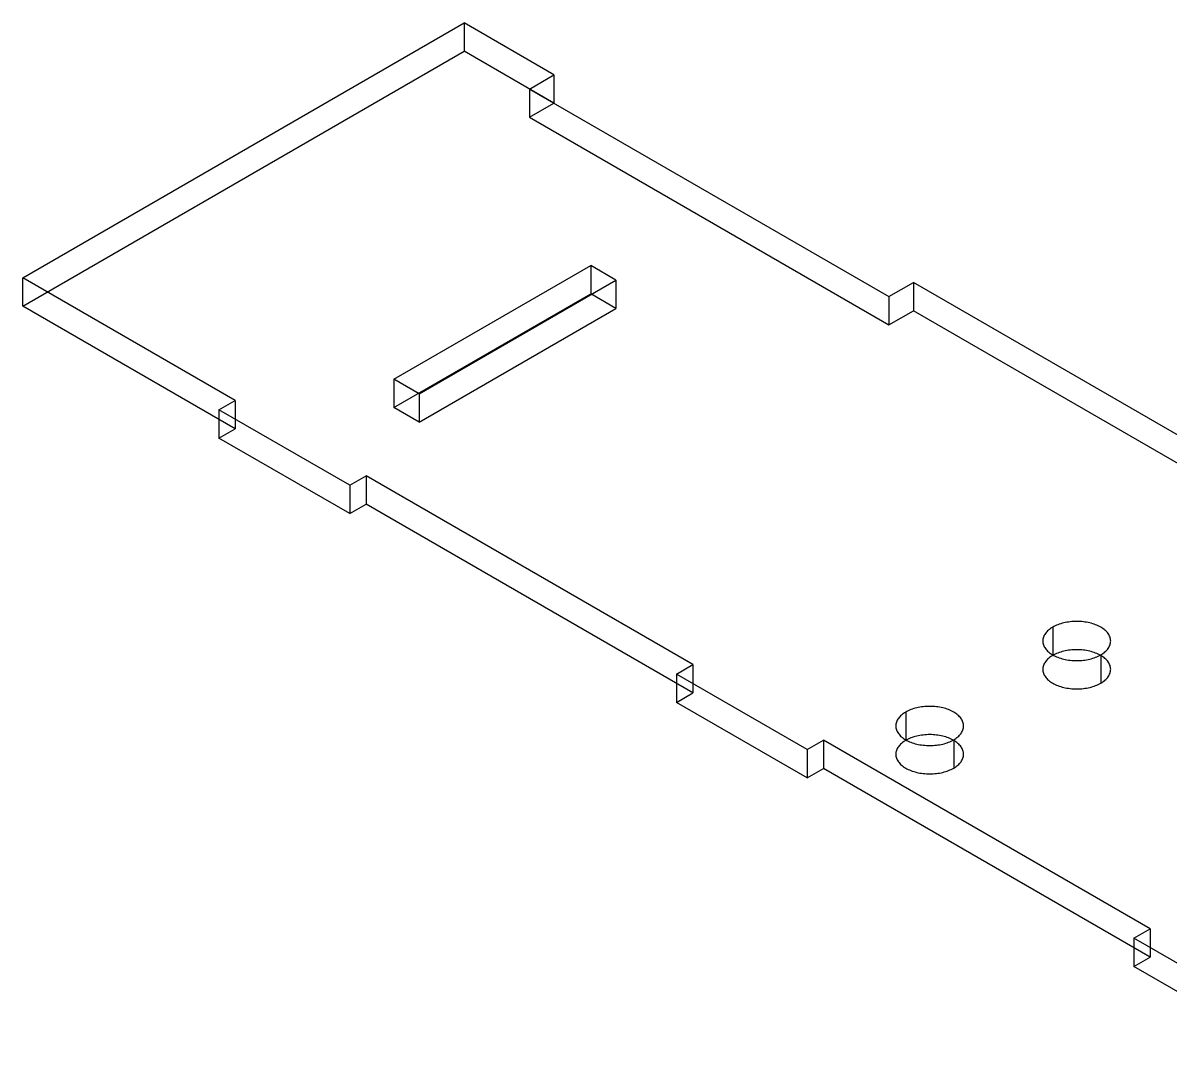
# Model space of a CAD drawing. Header units: inches. Extents: x 3 to 201, y 3 to 129.
# Drawn here: x 164 to 168.242, y 78.978 to 82.746 of the extents above; entities that cross this region are included whole.
import ezdxf

# ---------------------------------------------------------------- set-up
doc = ezdxf.new("R2010")
doc.units = ezdxf.units.IN
doc.header["$MEASUREMENT"] = 0

msp = doc.modelspace()

# ---------------------------------------------------------------- linework, layer by layer
at = {"layer": 'OUTLINE'}
for p, q in [((164, 81.8036), (165.6315, 82.7455)), ((165.6315, 82.7455), (165.6315, 82.6409)), ((165.9638, 82.5537), (165.6315, 82.7455)), ((164, 81.6989), (165.6315, 82.6409)), ((165.9638, 82.449), (165.6315, 82.6409)), ((165.8732, 82.5013), (165.9638, 82.5537)), ((165.9638, 82.5537), (165.9638, 82.449)), ((165.8732, 82.5013), (165.8732, 82.3967)), ((165.8732, 82.5013), (167.2025, 81.7338)), ((165.8732, 82.3967), (165.9638, 82.449)), ((165.8732, 82.3967), (167.2025, 81.6292)), ((165.3718, 81.4286), (166.0998, 81.8489)), ((166.0998, 81.8489), (166.0998, 81.7442)), ((166.1933, 81.7949), (166.0998, 81.8489)), ((164.7855, 81.3501), (164, 81.8036)), ((164, 81.6989), (164, 81.8036)), ((165.4653, 81.3745), (166.1933, 81.7949)), ((166.1933, 81.7949), (166.1933, 81.6902)), ((167.2025, 81.7338), (167.2931, 81.7861)), ((168.5153, 81.0805), (167.2931, 81.7861)), ((167.2931, 81.7861), (167.2931, 81.6815)), ((165.3718, 81.3239), (166.0998, 81.7442)), ((166.1933, 81.6902), (166.0998, 81.7442)), ((167.2025, 81.7338), (167.2025, 81.6292)), ((164.7855, 81.2454), (164, 81.6989)), ((165.4653, 81.2699), (166.1933, 81.6902)), ((167.2025, 81.6292), (167.2931, 81.6815)), ((168.5153, 80.9759), (167.2931, 81.6815)), ((165.4653, 81.3745), (165.3718, 81.4286)), ((165.3718, 81.4286), (165.3718, 81.3239)), ((165.4653, 81.3745), (165.4653, 81.2699)), ((164.7251, 81.3152), (164.7855, 81.3501)), ((164.7855, 81.3501), (164.7855, 81.2454)), ((164.7251, 81.3152), (164.7251, 81.2105)), ((165.2085, 81.0361), (164.7251, 81.3152)), ((165.4653, 81.2699), (165.3718, 81.3239)), ((164.7251, 81.2105), (164.7855, 81.2454)), ((165.2085, 80.9314), (164.7251, 81.2105)), ((165.2085, 81.0361), (165.2689, 81.071)), ((165.2085, 81.0361), (165.2085, 80.9314)), ((165.2689, 81.071), (165.2689, 80.9663)), ((166.4774, 80.3732), (165.2689, 81.071)), ((165.2085, 80.9314), (165.2689, 80.9663)), ((166.4774, 80.2686), (165.2689, 80.9663)), ((167.8382, 80.5243), (167.8329, 80.5226)), ((167.8437, 80.5259), (167.8382, 80.5243)), ((167.8494, 80.5274), (167.8437, 80.5259)), ((167.8551, 80.5287), (167.8494, 80.5274)), ((167.861, 80.5298), (167.8551, 80.5287)), ((167.8669, 80.5307), (167.861, 80.5298)), ((167.8729, 80.5315), (167.8669, 80.5307)), ((167.879, 80.5321), (167.8729, 80.5315)), ((167.8851, 80.5326), (167.879, 80.5321)), ((167.8912, 80.5328), (167.8851, 80.5326)), ((167.8974, 80.5329), (167.8912, 80.5328)), ((167.9035, 80.5328), (167.8974, 80.5329)), ((167.9097, 80.5326), (167.9035, 80.5328)), ((167.9158, 80.5321), (167.9097, 80.5326)), ((167.9219, 80.5315), (167.9158, 80.5321)), ((167.9279, 80.5307), (167.9219, 80.5315)), ((167.9338, 80.5298), (167.9279, 80.5307)), ((167.9397, 80.5287), (167.9338, 80.5298)), ((167.9454, 80.5274), (167.9397, 80.5287)), ((167.951, 80.5259), (167.9454, 80.5274)), ((167.9566, 80.5243), (167.951, 80.5259)), ((167.9619, 80.5226), (167.9566, 80.5243)), ((167.7773, 80.4815), (167.7756, 80.478)), ((167.7792, 80.4848), (167.7773, 80.4815)), ((167.7814, 80.4882), (167.7792, 80.4848)), ((167.7839, 80.4914), (167.7814, 80.4882)), ((167.7867, 80.4946), (167.7839, 80.4914)), ((167.7897, 80.4977), (167.7867, 80.4946)), ((167.793, 80.5007), (167.7897, 80.4977)), ((167.7966, 80.5036), (167.793, 80.5007)), ((167.8004, 80.5064), (167.7966, 80.5036)), ((167.8044, 80.5091), (167.8004, 80.5064)), ((167.8086, 80.5117), (167.8044, 80.5091)), ((167.8131, 80.5141), (167.8086, 80.5117)), ((167.8086, 80.5117), (167.8086, 80.407)), ((167.8178, 80.5165), (167.8131, 80.5141)), ((167.8226, 80.5186), (167.8178, 80.5165)), ((167.8277, 80.5207), (167.8226, 80.5186)), ((167.8329, 80.5226), (167.8277, 80.5207)), ((167.9671, 80.5207), (167.9619, 80.5226)), ((167.9722, 80.5186), (167.9671, 80.5207)), ((167.977, 80.5165), (167.9722, 80.5186)), ((167.9817, 80.5141), (167.977, 80.5165)), ((167.9861, 80.5117), (167.9817, 80.5141)), ((167.9904, 80.5091), (167.9861, 80.5117)), ((167.9944, 80.5064), (167.9904, 80.5091)), ((167.9982, 80.5036), (167.9944, 80.5064)), ((168.0017, 80.5007), (167.9982, 80.5036)), ((168.005, 80.4977), (168.0017, 80.5007)), ((168.0081, 80.4946), (168.005, 80.4977)), ((168.0108, 80.4914), (168.0081, 80.4946)), ((168.0133, 80.4882), (168.0108, 80.4914)), ((168.0156, 80.4848), (168.0133, 80.4882)), ((168.0175, 80.4815), (168.0156, 80.4848)), ((168.0191, 80.478), (168.0175, 80.4815)), ((167.772, 80.464), (167.7719, 80.4604)), ((167.7719, 80.4604), (167.772, 80.4569)), ((167.7725, 80.4675), (167.772, 80.464)), ((167.772, 80.4569), (167.7725, 80.4533)), ((167.7732, 80.4711), (167.7725, 80.4675)), ((167.7725, 80.4533), (167.7732, 80.4498)), ((167.7743, 80.4746), (167.7732, 80.4711)), ((167.7732, 80.4498), (167.7743, 80.4463)), ((167.7756, 80.478), (167.7743, 80.4746)), ((167.7743, 80.4463), (167.7756, 80.4428)), ((167.7756, 80.4428), (167.7773, 80.4394)), ((167.7773, 80.4394), (167.7792, 80.436)), ((168.0156, 80.436), (168.0175, 80.4394)), ((168.0175, 80.4394), (168.0191, 80.4428)), ((168.0205, 80.4746), (168.0191, 80.478)), ((168.0191, 80.4428), (168.0205, 80.4463)), ((168.0215, 80.4711), (168.0205, 80.4746)), ((168.0205, 80.4463), (168.0215, 80.4498)), ((168.0223, 80.4675), (168.0215, 80.4711)), ((168.0215, 80.4498), (168.0223, 80.4533)), ((168.0227, 80.464), (168.0223, 80.4675)), ((168.0223, 80.4533), (168.0227, 80.4569)), ((168.0229, 80.4604), (168.0227, 80.464)), ((168.0227, 80.4569), (168.0229, 80.4604)), ((167.7792, 80.436), (167.7814, 80.4327)), ((167.7814, 80.4327), (167.7839, 80.4295)), ((167.7839, 80.4295), (167.7867, 80.4263)), ((167.7867, 80.4263), (167.7897, 80.4232)), ((167.7897, 80.4232), (167.793, 80.4202)), ((167.793, 80.396), (167.7897, 80.393)), ((167.793, 80.4202), (167.7966, 80.4173)), ((167.7966, 80.3989), (167.793, 80.396)), ((167.7966, 80.4173), (167.8004, 80.4145)), ((167.8004, 80.4017), (167.7966, 80.3989)), ((167.8004, 80.4145), (167.8044, 80.4118)), ((167.8044, 80.4044), (167.8004, 80.4017)), ((167.8044, 80.4118), (167.8086, 80.4092)), ((167.8086, 80.407), (167.8044, 80.4044)), ((167.8131, 80.4095), (167.8086, 80.407)), ((167.8086, 80.4092), (167.8131, 80.4067)), ((167.8178, 80.4118), (167.8131, 80.4095)), ((167.8131, 80.4067), (167.8178, 80.4044)), ((167.8226, 80.414), (167.8178, 80.4118)), ((167.8178, 80.4044), (167.8226, 80.4022)), ((167.8277, 80.416), (167.8226, 80.414)), ((167.8226, 80.4022), (167.8277, 80.4002)), ((167.8329, 80.4179), (167.8277, 80.416)), ((167.8277, 80.4002), (167.8329, 80.3983)), ((167.8382, 80.4197), (167.8329, 80.4179)), ((167.8329, 80.3983), (167.8382, 80.3965)), ((167.8437, 80.4213), (167.8382, 80.4197)), ((167.8382, 80.3965), (167.8437, 80.3949)), ((167.8494, 80.4227), (167.8437, 80.4213)), ((167.8551, 80.424), (167.8494, 80.4227)), ((167.861, 80.4251), (167.8551, 80.424)), ((167.8669, 80.4261), (167.861, 80.4251)), ((167.8729, 80.4268), (167.8669, 80.4261)), ((167.879, 80.4275), (167.8729, 80.4268)), ((167.8851, 80.4279), (167.879, 80.4275)), ((167.8912, 80.4282), (167.8851, 80.4279)), ((167.8974, 80.4282), (167.8912, 80.4282)), ((167.9035, 80.4282), (167.8974, 80.4282)), ((167.9097, 80.4279), (167.9035, 80.4282)), ((167.9158, 80.4275), (167.9097, 80.4279)), ((167.9219, 80.4268), (167.9158, 80.4275)), ((167.9279, 80.4261), (167.9219, 80.4268)), ((167.9338, 80.4251), (167.9279, 80.4261)), ((167.9397, 80.424), (167.9338, 80.4251)), ((167.9454, 80.4227), (167.9397, 80.424)), ((167.951, 80.4213), (167.9454, 80.4227)), ((167.9566, 80.4197), (167.951, 80.4213)), ((167.951, 80.3949), (167.9566, 80.3965)), ((167.9619, 80.4179), (167.9566, 80.4197)), ((167.9566, 80.3965), (167.9619, 80.3983)), ((167.9671, 80.416), (167.9619, 80.4179)), ((167.9619, 80.3983), (167.9671, 80.4002)), ((167.9722, 80.414), (167.9671, 80.416)), ((167.9671, 80.4002), (167.9722, 80.4022)), ((167.977, 80.4118), (167.9722, 80.414)), ((167.9722, 80.4022), (167.977, 80.4044)), ((167.9817, 80.4095), (167.977, 80.4118)), ((167.977, 80.4044), (167.9817, 80.4067)), ((167.9861, 80.407), (167.9817, 80.4095)), ((167.9817, 80.4067), (167.9861, 80.4092)), ((167.9861, 80.4092), (167.9904, 80.4118)), ((167.9861, 80.4092), (167.9861, 80.3045)), ((167.9904, 80.4044), (167.9861, 80.407)), ((167.9904, 80.4118), (167.9944, 80.4145)), ((167.9944, 80.4017), (167.9904, 80.4044)), ((167.9944, 80.4145), (167.9982, 80.4173)), ((167.9982, 80.3989), (167.9944, 80.4017)), ((167.9982, 80.4173), (168.0017, 80.4202)), ((168.0017, 80.396), (167.9982, 80.3989)), ((168.0017, 80.4202), (168.005, 80.4232)), ((168.005, 80.393), (168.0017, 80.396)), ((168.005, 80.4232), (168.0081, 80.4263)), ((168.0081, 80.4263), (168.0108, 80.4295)), ((168.0108, 80.4295), (168.0133, 80.4327)), ((168.0133, 80.4327), (168.0156, 80.436)), ((166.417, 80.3383), (166.4774, 80.3732)), ((166.4774, 80.3732), (166.4774, 80.2686)), ((167.772, 80.3593), (167.7719, 80.3558)), ((167.7719, 80.3558), (167.772, 80.3522)), ((167.7725, 80.3629), (167.772, 80.3593)), ((167.7732, 80.3664), (167.7725, 80.3629)), ((167.7743, 80.3699), (167.7732, 80.3664)), ((167.7756, 80.3734), (167.7743, 80.3699)), ((167.7773, 80.3768), (167.7756, 80.3734)), ((167.7792, 80.3802), (167.7773, 80.3768)), ((167.7814, 80.3835), (167.7792, 80.3802)), ((167.7839, 80.3868), (167.7814, 80.3835)), ((167.7867, 80.3899), (167.7839, 80.3868)), ((167.7897, 80.393), (167.7867, 80.3899)), ((167.8437, 80.3949), (167.8494, 80.3935)), ((167.8494, 80.3935), (167.8551, 80.3922)), ((167.8551, 80.3922), (167.861, 80.3911)), ((167.861, 80.3911), (167.8669, 80.3901)), ((167.8669, 80.3901), (167.8729, 80.3894)), ((167.8729, 80.3894), (167.879, 80.3888)), ((167.879, 80.3888), (167.8851, 80.3883)), ((167.8851, 80.3883), (167.8912, 80.3881)), ((167.8912, 80.3881), (167.8974, 80.388)), ((167.8974, 80.388), (167.9035, 80.3881)), ((167.9035, 80.3881), (167.9097, 80.3883)), ((167.9097, 80.3883), (167.9158, 80.3888)), ((167.9158, 80.3888), (167.9219, 80.3894)), ((167.9219, 80.3894), (167.9279, 80.3901)), ((167.9279, 80.3901), (167.9338, 80.3911)), ((167.9338, 80.3911), (167.9397, 80.3922)), ((167.9397, 80.3922), (167.9454, 80.3935)), ((167.9454, 80.3935), (167.951, 80.3949)), ((168.0081, 80.3899), (168.005, 80.393)), ((168.0108, 80.3868), (168.0081, 80.3899)), ((168.0133, 80.3835), (168.0108, 80.3868)), ((168.0156, 80.3802), (168.0133, 80.3835)), ((168.0175, 80.3768), (168.0156, 80.3802)), ((168.0191, 80.3734), (168.0175, 80.3768)), ((168.0205, 80.3699), (168.0191, 80.3734)), ((168.0215, 80.3664), (168.0205, 80.3699)), ((168.0223, 80.3629), (168.0215, 80.3664)), ((168.0227, 80.3593), (168.0223, 80.3629)), ((168.0229, 80.3558), (168.0227, 80.3593)), ((168.0227, 80.3522), (168.0229, 80.3558)), ((166.417, 80.3383), (166.417, 80.2337)), ((166.9004, 80.0592), (166.417, 80.3383)), ((167.772, 80.3522), (167.7725, 80.3487)), ((167.7725, 80.3487), (167.7732, 80.3451)), ((167.7732, 80.3451), (167.7743, 80.3416)), ((167.7743, 80.3416), (167.7756, 80.3382)), ((167.7756, 80.3382), (167.7773, 80.3347)), ((167.7773, 80.3347), (167.7792, 80.3314)), ((167.7792, 80.3314), (167.7814, 80.328)), ((167.7814, 80.328), (167.7839, 80.3248)), ((167.7839, 80.3248), (167.7867, 80.3216)), ((167.7867, 80.3216), (167.7897, 80.3185)), ((167.7897, 80.3185), (167.793, 80.3155)), ((167.793, 80.3155), (167.7966, 80.3126)), ((167.7966, 80.3126), (167.8004, 80.3098)), ((167.9944, 80.3098), (167.9982, 80.3126)), ((167.9982, 80.3126), (168.0017, 80.3155)), ((168.0017, 80.3155), (168.005, 80.3185)), ((168.005, 80.3185), (168.0081, 80.3216)), ((168.0081, 80.3216), (168.0108, 80.3248)), ((168.0108, 80.3248), (168.0133, 80.328)), ((168.0133, 80.328), (168.0156, 80.3314)), ((168.0156, 80.3314), (168.0175, 80.3347)), ((168.0175, 80.3347), (168.0191, 80.3382)), ((168.0191, 80.3382), (168.0205, 80.3416)), ((168.0205, 80.3416), (168.0215, 80.3451)), ((168.0215, 80.3451), (168.0223, 80.3487)), ((168.0223, 80.3487), (168.0227, 80.3522)), ((166.417, 80.2337), (166.4774, 80.2686)), ((167.8004, 80.3098), (167.8044, 80.3071)), ((167.8044, 80.3071), (167.8086, 80.3045)), ((167.8086, 80.3045), (167.8131, 80.3021)), ((167.8131, 80.3021), (167.8178, 80.2998)), ((167.8178, 80.2998), (167.8226, 80.2976)), ((167.8226, 80.2976), (167.8277, 80.2955)), ((167.8277, 80.2955), (167.8329, 80.2936)), ((167.8329, 80.2936), (167.8382, 80.2919)), ((167.8382, 80.2919), (167.8437, 80.2903)), ((167.8437, 80.2903), (167.8494, 80.2888)), ((167.8494, 80.2888), (167.8551, 80.2875)), ((167.8551, 80.2875), (167.861, 80.2864)), ((167.861, 80.2864), (167.8669, 80.2855)), ((167.8669, 80.2855), (167.8729, 80.2847)), ((167.8729, 80.2847), (167.879, 80.2841)), ((167.879, 80.2841), (167.8851, 80.2837)), ((167.8851, 80.2837), (167.8912, 80.2834)), ((167.8912, 80.2834), (167.8974, 80.2833)), ((167.8974, 80.2833), (167.9035, 80.2834)), ((167.9035, 80.2834), (167.9097, 80.2837)), ((167.9097, 80.2837), (167.9158, 80.2841)), ((167.9158, 80.2841), (167.9219, 80.2847)), ((167.9219, 80.2847), (167.9279, 80.2855)), ((167.9279, 80.2855), (167.9338, 80.2864)), ((167.9338, 80.2864), (167.9397, 80.2875)), ((167.9397, 80.2875), (167.9454, 80.2888)), ((167.9454, 80.2888), (167.951, 80.2903)), ((167.951, 80.2903), (167.9566, 80.2919)), ((167.9566, 80.2919), (167.9619, 80.2936)), ((167.9619, 80.2936), (167.9671, 80.2955)), ((167.9671, 80.2955), (167.9722, 80.2976)), ((167.9722, 80.2976), (167.977, 80.2998)), ((167.977, 80.2998), (167.9817, 80.3021)), ((167.9817, 80.3021), (167.9861, 80.3045)), ((167.9861, 80.3045), (167.9904, 80.3071)), ((167.9904, 80.3071), (167.9944, 80.3098)), ((166.9004, 79.9546), (166.417, 80.2337)), ((167.2459, 80.1837), (167.2429, 80.1806)), ((167.2492, 80.1867), (167.2459, 80.1837)), ((167.2528, 80.1896), (167.2492, 80.1867)), ((167.2565, 80.1924), (167.2528, 80.1896)), ((167.2606, 80.1951), (167.2565, 80.1924)), ((167.2648, 80.1977), (167.2606, 80.1951)), ((167.2693, 80.2001), (167.2648, 80.1977)), ((167.2648, 80.1977), (167.2648, 80.093)), ((167.2739, 80.2025), (167.2693, 80.2001)), ((167.2788, 80.2047), (167.2739, 80.2025)), ((167.2838, 80.2067), (167.2788, 80.2047)), ((167.289, 80.2086), (167.2838, 80.2067)), ((167.2944, 80.2104), (167.289, 80.2086)), ((167.2999, 80.212), (167.2944, 80.2104)), ((167.3055, 80.2134), (167.2999, 80.212)), ((167.3113, 80.2147), (167.3055, 80.2134)), ((167.3171, 80.2158), (167.3113, 80.2147)), ((167.3231, 80.2167), (167.3171, 80.2158)), ((167.3291, 80.2175), (167.3231, 80.2167)), ((167.3351, 80.2181), (167.3291, 80.2175)), ((167.3413, 80.2186), (167.3351, 80.2181)), ((167.3474, 80.2188), (167.3413, 80.2186)), ((167.3536, 80.2189), (167.3474, 80.2188)), ((167.3597, 80.2188), (167.3536, 80.2189)), ((167.3659, 80.2186), (167.3597, 80.2188)), ((167.372, 80.2181), (167.3659, 80.2186)), ((167.3781, 80.2175), (167.372, 80.2181)), ((167.3841, 80.2167), (167.3781, 80.2175)), ((167.39, 80.2158), (167.3841, 80.2167)), ((167.3958, 80.2147), (167.39, 80.2158)), ((167.4016, 80.2134), (167.3958, 80.2147)), ((167.4072, 80.212), (167.4016, 80.2134)), ((167.4127, 80.2104), (167.4072, 80.212)), ((167.4181, 80.2086), (167.4127, 80.2104)), ((167.4233, 80.2067), (167.4181, 80.2086)), ((167.4283, 80.2047), (167.4233, 80.2067)), ((167.4332, 80.2025), (167.4283, 80.2047)), ((167.4379, 80.2001), (167.4332, 80.2025)), ((167.4423, 80.1977), (167.4379, 80.2001)), ((167.4466, 80.1951), (167.4423, 80.1977)), ((167.4506, 80.1924), (167.4466, 80.1951)), ((167.4544, 80.1896), (167.4506, 80.1924)), ((167.4579, 80.1867), (167.4544, 80.1896)), ((167.4612, 80.1837), (167.4579, 80.1867)), ((167.4643, 80.1806), (167.4612, 80.1837)), ((167.2282, 80.15), (167.2281, 80.1464)), ((167.2281, 80.1464), (167.2282, 80.1429)), ((167.2287, 80.1536), (167.2282, 80.15)), ((167.2282, 80.1429), (167.2287, 80.1393)), ((167.2294, 80.1571), (167.2287, 80.1536)), ((167.2305, 80.1606), (167.2294, 80.1571)), ((167.2318, 80.1641), (167.2305, 80.1606)), ((167.2335, 80.1675), (167.2318, 80.1641)), ((167.2354, 80.1709), (167.2335, 80.1675)), ((167.2376, 80.1742), (167.2354, 80.1709)), ((167.2401, 80.1774), (167.2376, 80.1742)), ((167.2429, 80.1806), (167.2401, 80.1774)), ((167.467, 80.1774), (167.4643, 80.1806)), ((167.4695, 80.1742), (167.467, 80.1774)), ((167.4717, 80.1709), (167.4695, 80.1742)), ((167.4737, 80.1675), (167.4717, 80.1709)), ((167.4753, 80.1641), (167.4737, 80.1675)), ((167.4767, 80.1606), (167.4753, 80.1641)), ((167.4777, 80.1571), (167.4767, 80.1606)), ((167.4785, 80.1536), (167.4777, 80.1571)), ((167.4789, 80.15), (167.4785, 80.1536)), ((167.4785, 80.1393), (167.4789, 80.1429)), ((167.4791, 80.1464), (167.4789, 80.15)), ((167.4789, 80.1429), (167.4791, 80.1464)), ((167.2287, 80.1393), (167.2294, 80.1358)), ((167.2294, 80.1358), (167.2305, 80.1323)), ((167.2305, 80.1323), (167.2318, 80.1288)), ((167.2318, 80.1288), (167.2335, 80.1254)), ((167.2335, 80.1254), (167.2354, 80.122)), ((167.2354, 80.122), (167.2376, 80.1187)), ((167.2376, 80.1187), (167.2401, 80.1155)), ((167.2401, 80.1155), (167.2429, 80.1123)), ((167.2429, 80.1123), (167.2459, 80.1092)), ((167.2459, 80.1092), (167.2492, 80.1062)), ((167.2492, 80.1062), (167.2528, 80.1033)), ((167.2528, 80.1033), (167.2565, 80.1005)), ((167.2565, 80.1005), (167.2606, 80.0978)), ((167.2788, 80.1), (167.2739, 80.0978)), ((167.2838, 80.102), (167.2788, 80.1)), ((167.289, 80.1039), (167.2838, 80.102)), ((167.2944, 80.1057), (167.289, 80.1039)), ((167.2999, 80.1073), (167.2944, 80.1057)), ((167.3055, 80.1087), (167.2999, 80.1073)), ((167.3113, 80.11), (167.3055, 80.1087)), ((167.3171, 80.1111), (167.3113, 80.11)), ((167.3231, 80.1121), (167.3171, 80.1111)), ((167.3291, 80.1129), (167.3231, 80.1121)), ((167.3351, 80.1135), (167.3291, 80.1129)), ((167.3413, 80.1139), (167.3351, 80.1135)), ((167.3474, 80.1142), (167.3413, 80.1139)), ((167.3536, 80.1143), (167.3474, 80.1142)), ((167.3597, 80.1142), (167.3536, 80.1143)), ((167.3659, 80.1139), (167.3597, 80.1142)), ((167.372, 80.1135), (167.3659, 80.1139)), ((167.3781, 80.1129), (167.372, 80.1135)), ((167.3841, 80.1121), (167.3781, 80.1129)), ((167.39, 80.1111), (167.3841, 80.1121)), ((167.3958, 80.11), (167.39, 80.1111)), ((167.4016, 80.1087), (167.3958, 80.11)), ((167.4072, 80.1073), (167.4016, 80.1087)), ((167.4127, 80.1057), (167.4072, 80.1073)), ((167.4181, 80.1039), (167.4127, 80.1057)), ((167.4233, 80.102), (167.4181, 80.1039)), ((167.4283, 80.1), (167.4233, 80.102)), ((167.4332, 80.0978), (167.4283, 80.1)), ((167.4466, 80.0978), (167.4506, 80.1005)), ((167.4506, 80.1005), (167.4544, 80.1033)), ((167.4544, 80.1033), (167.4579, 80.1062)), ((167.4579, 80.1062), (167.4612, 80.1092)), ((167.4612, 80.1092), (167.4643, 80.1123)), ((167.4643, 80.1123), (167.467, 80.1155)), ((167.467, 80.1155), (167.4695, 80.1187)), ((167.4695, 80.1187), (167.4717, 80.122)), ((167.4717, 80.122), (167.4737, 80.1254)), ((167.4737, 80.1254), (167.4753, 80.1288)), ((167.4753, 80.1288), (167.4767, 80.1323)), ((167.4767, 80.1323), (167.4777, 80.1358)), ((167.4777, 80.1358), (167.4785, 80.1393)), ((166.9004, 80.0592), (166.9608, 80.0941)), ((166.9004, 80.0592), (166.9004, 79.9546)), ((168.1693, 79.3964), (166.9608, 80.0941)), ((166.9608, 80.0941), (166.9608, 79.9895)), ((167.2318, 80.0594), (167.2305, 80.0559)), ((167.2335, 80.0628), (167.2318, 80.0594)), ((167.2354, 80.0662), (167.2335, 80.0628)), ((167.2376, 80.0695), (167.2354, 80.0662)), ((167.2401, 80.0728), (167.2376, 80.0695)), ((167.2429, 80.0759), (167.2401, 80.0728)), ((167.2459, 80.079), (167.2429, 80.0759)), ((167.2492, 80.082), (167.2459, 80.079)), ((167.2528, 80.085), (167.2492, 80.082)), ((167.2565, 80.0878), (167.2528, 80.085)), ((167.2606, 80.0905), (167.2565, 80.0878)), ((167.2606, 80.0978), (167.2648, 80.0952)), ((167.2648, 80.093), (167.2606, 80.0905)), ((167.2693, 80.0955), (167.2648, 80.093)), ((167.2648, 80.0952), (167.2693, 80.0928)), ((167.2739, 80.0978), (167.2693, 80.0955)), ((167.2693, 80.0928), (167.2739, 80.0904)), ((167.2739, 80.0904), (167.2788, 80.0882)), ((167.2788, 80.0882), (167.2838, 80.0862)), ((167.2838, 80.0862), (167.289, 80.0843)), ((167.289, 80.0843), (167.2944, 80.0825)), ((167.2944, 80.0825), (167.2999, 80.0809)), ((167.2999, 80.0809), (167.3055, 80.0795)), ((167.3055, 80.0795), (167.3113, 80.0782)), ((167.3113, 80.0782), (167.3171, 80.0771)), ((167.3171, 80.0771), (167.3231, 80.0762)), ((167.3231, 80.0762), (167.3291, 80.0754)), ((167.3291, 80.0754), (167.3351, 80.0748)), ((167.3351, 80.0748), (167.3413, 80.0743)), ((167.3413, 80.0743), (167.3474, 80.0741)), ((167.3474, 80.0741), (167.3536, 80.074)), ((167.3536, 80.074), (167.3597, 80.0741)), ((167.3597, 80.0741), (167.3659, 80.0743)), ((167.3659, 80.0743), (167.372, 80.0748)), ((167.372, 80.0748), (167.3781, 80.0754)), ((167.3781, 80.0754), (167.3841, 80.0762)), ((167.3841, 80.0762), (167.39, 80.0771)), ((167.39, 80.0771), (167.3958, 80.0782)), ((167.3958, 80.0782), (167.4016, 80.0795)), ((167.4016, 80.0795), (167.4072, 80.0809)), ((167.4072, 80.0809), (167.4127, 80.0825)), ((167.4127, 80.0825), (167.4181, 80.0843)), ((167.4181, 80.0843), (167.4233, 80.0862)), ((167.4233, 80.0862), (167.4283, 80.0882)), ((167.4283, 80.0882), (167.4332, 80.0904)), ((167.4379, 80.0955), (167.4332, 80.0978)), ((167.4332, 80.0904), (167.4379, 80.0928)), ((167.4423, 80.093), (167.4379, 80.0955)), ((167.4379, 80.0928), (167.4423, 80.0952)), ((167.4423, 80.0952), (167.4466, 80.0978)), ((167.4423, 80.0952), (167.4423, 79.9905)), ((167.4466, 80.0905), (167.4423, 80.093)), ((167.4506, 80.0878), (167.4466, 80.0905)), ((167.4544, 80.085), (167.4506, 80.0878)), ((167.4579, 80.082), (167.4544, 80.085)), ((167.4612, 80.079), (167.4579, 80.082)), ((167.4643, 80.0759), (167.4612, 80.079)), ((167.467, 80.0728), (167.4643, 80.0759)), ((167.4695, 80.0695), (167.467, 80.0728)), ((167.4717, 80.0662), (167.4695, 80.0695)), ((167.4737, 80.0628), (167.4717, 80.0662)), ((167.4753, 80.0594), (167.4737, 80.0628)), ((167.4767, 80.0559), (167.4753, 80.0594)), ((167.2282, 80.0453), (167.2281, 80.0418)), ((167.2281, 80.0418), (167.2282, 80.0382)), ((167.2287, 80.0489), (167.2282, 80.0453)), ((167.2282, 80.0382), (167.2287, 80.0347)), ((167.2294, 80.0524), (167.2287, 80.0489)), ((167.2287, 80.0347), (167.2294, 80.0312)), ((167.2305, 80.0559), (167.2294, 80.0524)), ((167.2294, 80.0312), (167.2305, 80.0277)), ((167.2305, 80.0277), (167.2318, 80.0242)), ((167.2318, 80.0242), (167.2335, 80.0208)), ((167.2335, 80.0208), (167.2354, 80.0174)), ((167.2354, 80.0174), (167.2376, 80.0141)), ((167.2376, 80.0141), (167.2401, 80.0108)), ((167.467, 80.0108), (167.4695, 80.0141)), ((167.4695, 80.0141), (167.4717, 80.0174)), ((167.4717, 80.0174), (167.4737, 80.0208)), ((167.4737, 80.0208), (167.4753, 80.0242)), ((167.4753, 80.0242), (167.4767, 80.0277)), ((167.4777, 80.0524), (167.4767, 80.0559)), ((167.4767, 80.0277), (167.4777, 80.0312)), ((167.4785, 80.0489), (167.4777, 80.0524)), ((167.4777, 80.0312), (167.4785, 80.0347)), ((167.4789, 80.0453), (167.4785, 80.0489)), ((167.4785, 80.0347), (167.4789, 80.0382)), ((167.4791, 80.0418), (167.4789, 80.0453)), ((167.4789, 80.0382), (167.4791, 80.0418)), ((166.9004, 79.9546), (166.9608, 79.9895)), ((168.1693, 79.2917), (166.9608, 79.9895)), ((167.2401, 80.0108), (167.2429, 80.0076)), ((167.2429, 80.0076), (167.2459, 80.0045)), ((167.2459, 80.0045), (167.2492, 80.0015)), ((167.2492, 80.0015), (167.2528, 79.9986)), ((167.2528, 79.9986), (167.2565, 79.9958)), ((167.2565, 79.9958), (167.2606, 79.9931)), ((167.2606, 79.9931), (167.2648, 79.9905)), ((167.2648, 79.9905), (167.2693, 79.9881)), ((167.2693, 79.9881), (167.2739, 79.9858)), ((167.2739, 79.9858), (167.2788, 79.9836)), ((167.2788, 79.9836), (167.2838, 79.9815)), ((167.2838, 79.9815), (167.289, 79.9796)), ((167.289, 79.9796), (167.2944, 79.9779)), ((167.2944, 79.9779), (167.2999, 79.9763)), ((167.2999, 79.9763), (167.3055, 79.9748)), ((167.3055, 79.9748), (167.3113, 79.9736)), ((167.3113, 79.9736), (167.3171, 79.9724)), ((167.3171, 79.9724), (167.3231, 79.9715)), ((167.3231, 79.9715), (167.3291, 79.9707)), ((167.3781, 79.9707), (167.3841, 79.9715)), ((167.3841, 79.9715), (167.39, 79.9724)), ((167.39, 79.9724), (167.3958, 79.9736)), ((167.3958, 79.9736), (167.4016, 79.9748)), ((167.4016, 79.9748), (167.4072, 79.9763)), ((167.4072, 79.9763), (167.4127, 79.9779)), ((167.4127, 79.9779), (167.4181, 79.9796)), ((167.4181, 79.9796), (167.4233, 79.9815)), ((167.4233, 79.9815), (167.4283, 79.9836)), ((167.4283, 79.9836), (167.4332, 79.9858)), ((167.4332, 79.9858), (167.4379, 79.9881)), ((167.4379, 79.9881), (167.4423, 79.9905)), ((167.4423, 79.9905), (167.4466, 79.9931)), ((167.4466, 79.9931), (167.4506, 79.9958)), ((167.4506, 79.9958), (167.4544, 79.9986)), ((167.4544, 79.9986), (167.4579, 80.0015)), ((167.4579, 80.0015), (167.4612, 80.0045)), ((167.4612, 80.0045), (167.4643, 80.0076)), ((167.4643, 80.0076), (167.467, 80.0108)), ((167.3291, 79.9707), (167.3351, 79.9701)), ((167.3351, 79.9701), (167.3413, 79.9697)), ((167.3413, 79.9697), (167.3474, 79.9694)), ((167.3474, 79.9694), (167.3536, 79.9693)), ((167.3536, 79.9693), (167.3597, 79.9694)), ((167.3597, 79.9694), (167.3659, 79.9697)), ((167.3659, 79.9697), (167.372, 79.9701)), ((167.372, 79.9701), (167.3781, 79.9707)), ((168.1089, 79.3615), (168.1693, 79.3964)), ((168.1693, 79.3964), (168.1693, 79.2917)), ((168.1089, 79.3615), (168.1089, 79.2568)), ((168.5923, 79.0824), (168.1089, 79.3615)), ((168.1089, 79.2568), (168.1693, 79.2917)), ((168.5923, 78.9777), (168.1089, 79.2568))]:
    msp.add_line(p, q, dxfattribs=at)

doc.saveas('drawing.dxf')
